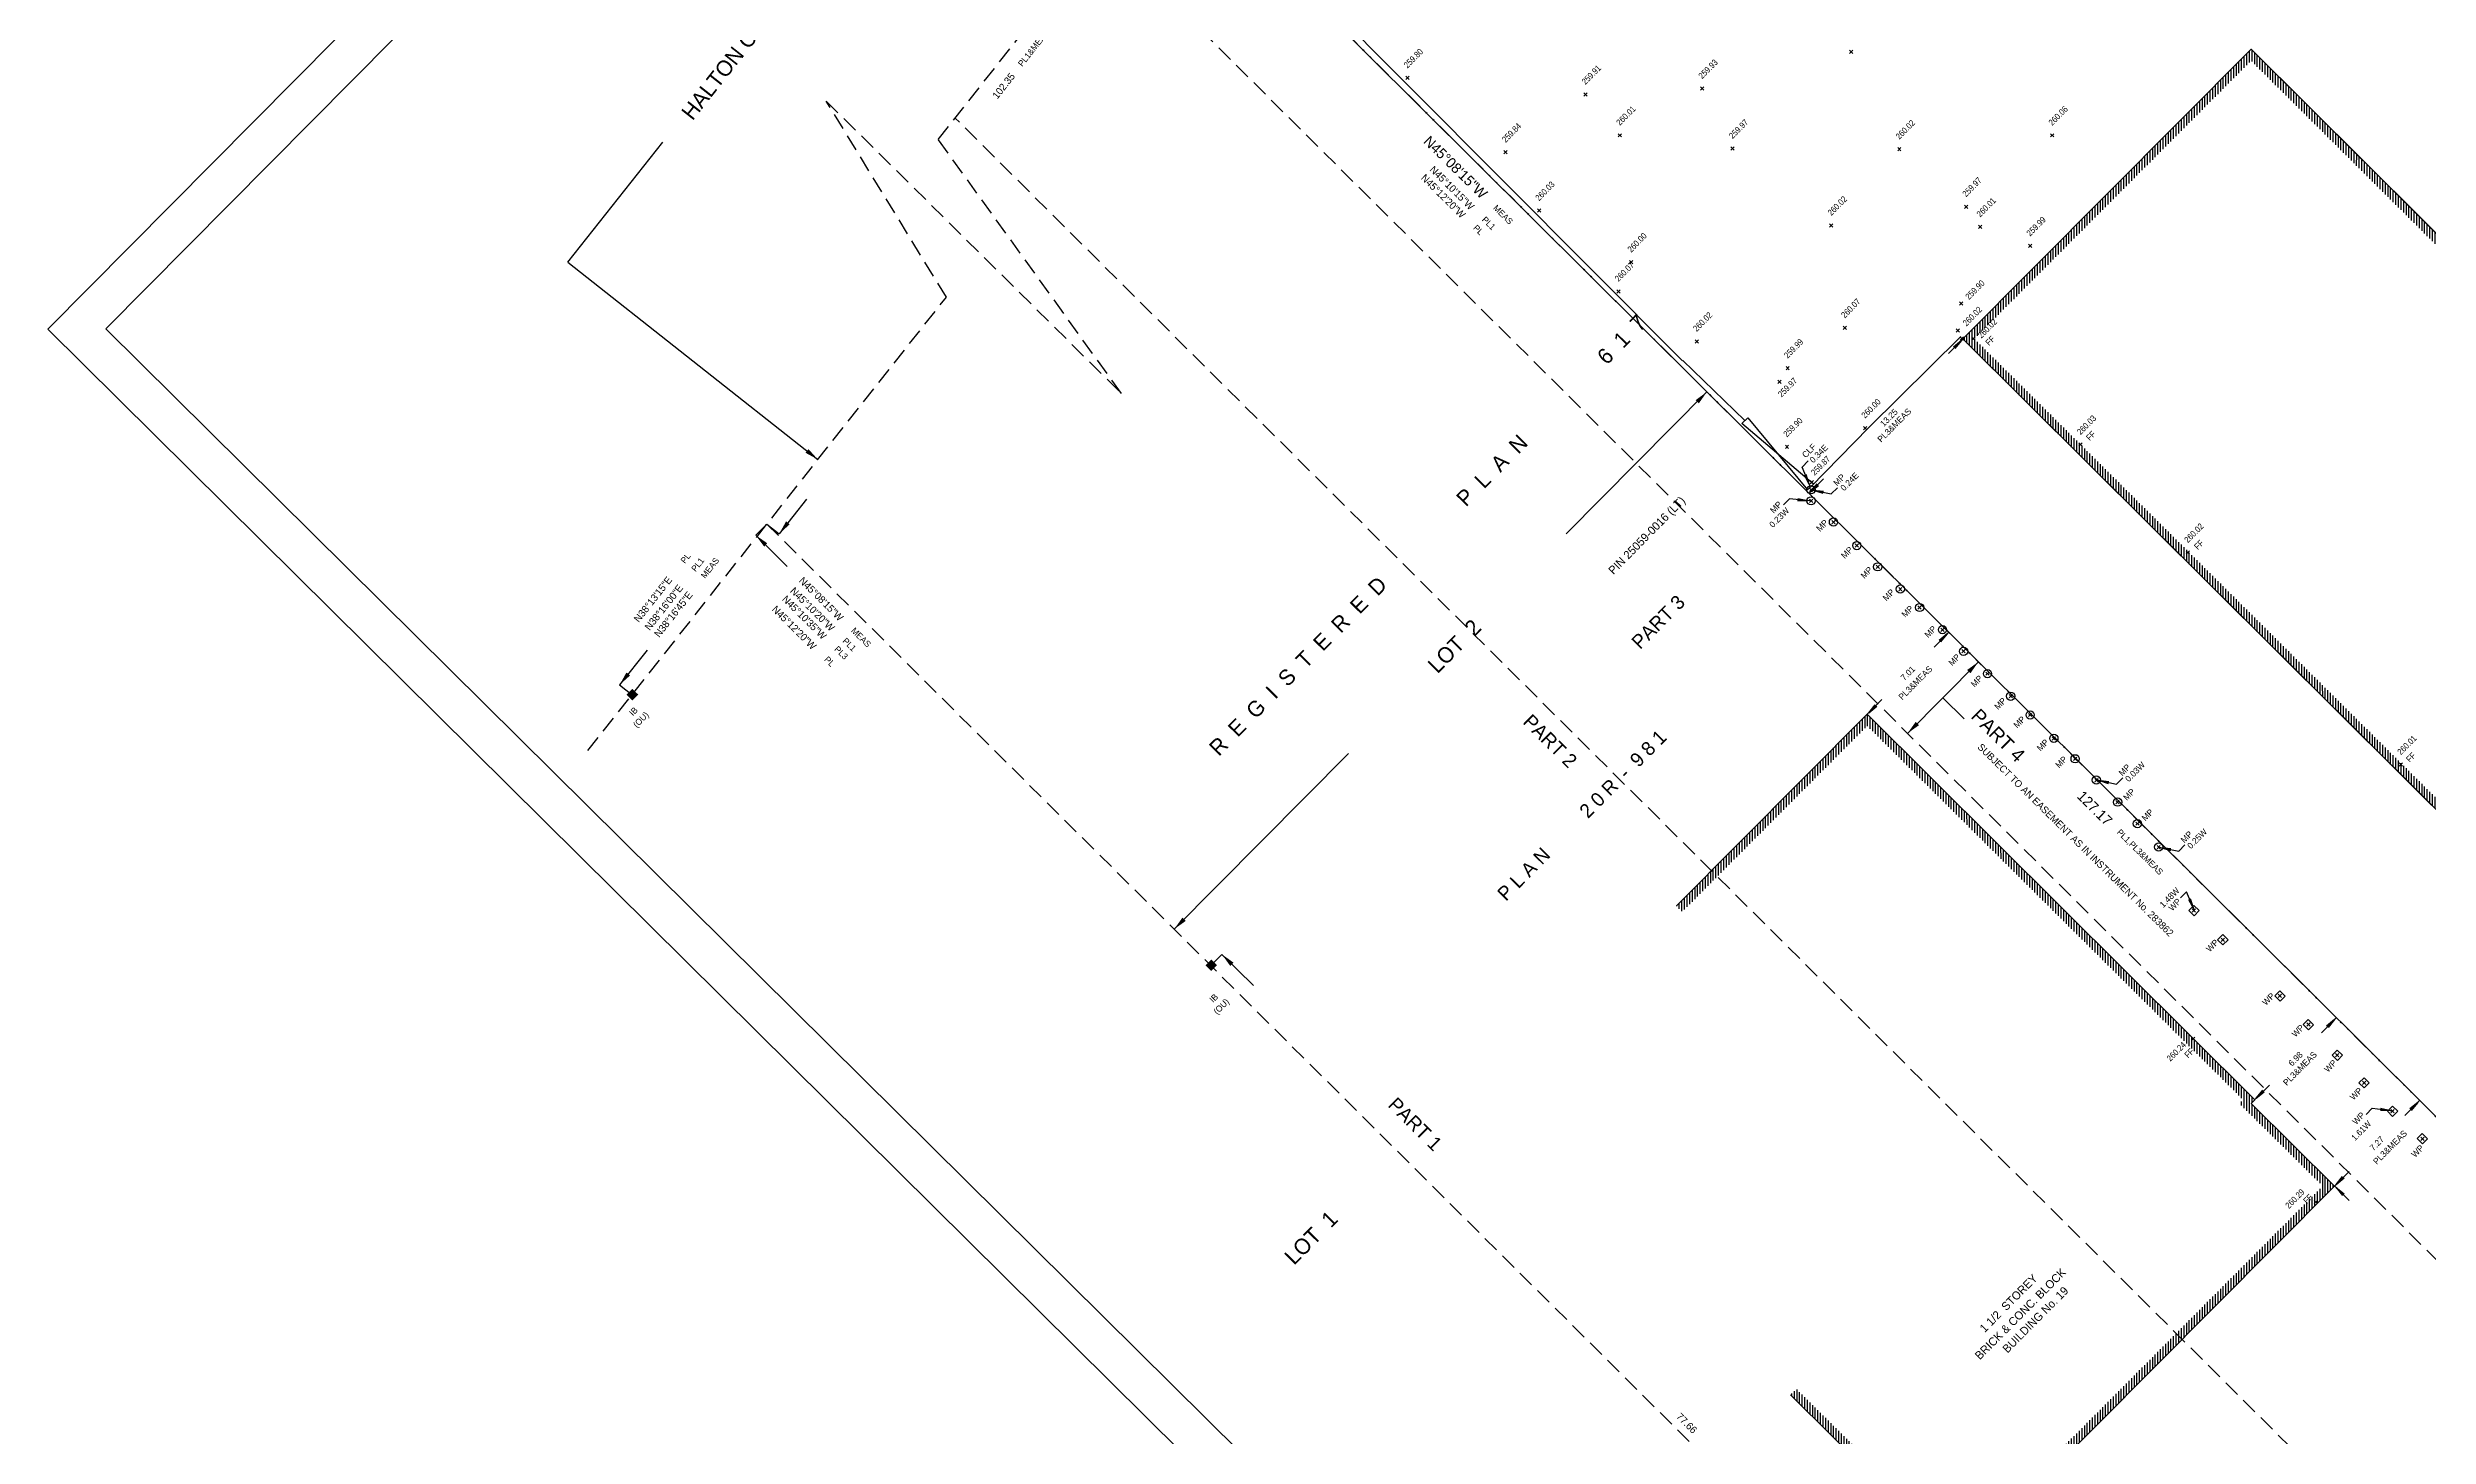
# Model space of a CAD drawing. Header units: metres. Extents: x 588040 to 588395, y 4834075 to 4834430.
# Drawn here: x 588040 to 588184.5, y 4834154.1 to 4834238.5 of the extents above; entities that cross this region are included whole.
import ezdxf
from ezdxf.enums import TextEntityAlignment as Align

# ---------------------------------------------------------------- set-up
doc = ezdxf.new("R2010")
doc.units = ezdxf.units.M
doc.header["$LTSCALE"] = 2
doc.header["$PDMODE"] = 3
doc.header["$PDSIZE"] = 0.1
doc.linetypes.add('DASH2DOT', pattern=[1.25, 0.5, -0.25, 0, -0.25, 0, -0.25])
doc.linetypes.add('DASHED', pattern=[0.75, 0.5, -0.25])
for name, color, linetype in [('A-BARS', 20, 'Continuous'), ('A-BORDER', 135, 'Continuous'), ('A-HATCH', 8, 'Continuous'), ('A-LABLE', 30, 'Continuous'), ('A-METHOD', 41, 'Continuous'), ('A-SETBACKS', 124, 'Continuous'), ('A-UL', 4, 'DASHED'), ('A-ULTEXT', 4, 'Continuous'), ('BEARING1', 1, 'Continuous'), ('DISTANCE1', 3, 'Continuous'), ('ELEVATION-FF', 6, 'Continuous'), ('LINE-BLD', 1, 'Continuous'), ('LINE-BOUNDARY', 2, 'Continuous'), ('LINE-FENCE', 11, 'FENCELINE 3'), ('LINE-SYMBOL', 6, 'Continuous'), ('MSPOINT-FF', 6, 'Continuous'), ('MSPOINT-GROUND', 10, 'Continuous'), ('MSPOINT-POST', 21, 'Continuous'), ('SYMBOL-POST', 21, 'Continuous')]:
    doc.layers.add(name, color=color, linetype=linetype)
for name, color, linetype, lineweight in [('ELEVATION-GROUND', 10, 'Continuous', 5), ('SP-EXISTING BUILDINGS', 162, 'Continuous', 50), ('SP-LIMIT', 222, 'DASH2DOT', 50)]:
    doc.layers.add(name, color=color, linetype=linetype, lineweight=lineweight)
doc.styles.add('BEARING1', font='MSURVEY.SHX', dxfattribs={"height": 0.375})
doc.styles.add('DISTANCE1', font='MSURVEY.SHX', dxfattribs={"height": 0.375})
doc.styles.add('DS175', font='MSDASHED.SHX', dxfattribs={"height": 1.09375})
doc.styles.add('ELEVATION', font='MSURVEY.SHX', dxfattribs={"width": 0.8, "height": 0.375})
doc.styles.add('LEROY60', font='MSURVEY.SHX', dxfattribs={"height": 0.3})
doc.linetypes.add('FENCELINE 3', pattern='A,0.3,-0.05,["X",Standard,S=0.1,R=0,X=0,Y=-0.05],-0.125', length=0.475)

# ---------------------------------------------------------------- blocks, each defined once
blk = doc.blocks.new('MMARR')
for p, q in [((0.5, 0), (3, 0.25)), ((0.03, 0), (5, 0)), ((0.5, 0), (3, -0.25))]:
    blk.add_line(p, q)
blk.add_solid([(0.5, 0), (3, 0.25), (0.5, 0), (3, -0.25)])

msp = doc.modelspace()

# ---------------------------------------------------------------- hatches: boundary and pattern name
at = {"layer": 'A-HATCH', "transparency": 33554687}
h = msp.add_hatch(dxfattribs=at)
h.set_pattern_fill('ANSI31', color=256, scale=0.05, angle=45)
h.paths.add_polyline_path([(588156.28, 4834220.79), (588201.83, 4834175.46), (588219.3, 4834193.04), (588173.78, 4834238.39)])
h.paths.add_polyline_path([(588156.98, 4834220.8), (588201.83, 4834176.17), (588218.6, 4834193.04), (588173.78, 4834237.69)], flags=16)
h = msp.add_hatch(dxfattribs=at)
h.set_pattern_fill('ANSI31', color=256, scale=0.05, angle=45)
h.paths.add_polyline_path([(588139.25, 4834186), (588150.48, 4834197.29), (588173.3, 4834174.58), (588173.07, 4834174.35), (588178.13, 4834169.34), (588156.33, 4834147.41), (588151.19, 4834152.5), (588150.96, 4834152.27), (588146.18, 4834157.01), (588145.82, 4834156.66), (588150.96, 4834151.56), (588151.19, 4834151.8), (588156.33, 4834146.7), (588178.84, 4834169.34), (588173.78, 4834174.35), (588174, 4834174.58), (588150.47, 4834198), (588138.89, 4834186.35)])

# ---------------------------------------------------------------- linework, layer by layer
at = {"layer": 'A-BARS'}
for points in [[(588075.16, 4834199.18, 173.06), (588075.51, 4834199.54, 173.06), (588075.51, 4834198.83, 173.06), (588075.87, 4834199.19, 173.06)], [(588110.3, 4834182.75, 434.21), (588110.65, 4834183.1, 434.21), (588110.65, 4834182.4, 434.21), (588111, 4834182.75, 434.21)]]:
    msp.add_solid(points, dxfattribs=at)
at = {"layer": 'A-BORDER', "color": 1}
for p, q in [((588040.02, 4834221.38), (588247.19, 4834430.47)), ((588187.87, 4834074.88), (588040.02, 4834221.38))]:
    msp.add_line(p, q, dxfattribs=at)
at = {"layer": 'A-BORDER', "color": 2}
for p, q in [((588043.55, 4834221.4), (588247.21, 4834426.94)), ((588187.86, 4834078.41), (588043.55, 4834221.4))]:
    msp.add_line(p, q, dxfattribs=at)
at = {"layer": 'A-LABLE'}
for p, q in [((588071.6, 4834225.46, -0.19), (588077.36, 4834232.74, -0.19)), ((588071.6, 4834225.46), (588086.77, 4834213.47)), ((588140.74, 4834217.58), (588132.2, 4834208.96)), ((588146.52, 4834213.01, 260.05), (588146.89, 4834213.38, 260.05)), ((588086.09, 4834211.06), (588084.43, 4834208.96)), ((588145.38, 4834210.71), (588145.75, 4834211.08)), ((588148.29, 4834211.38, 260.08), (588148.66, 4834211.75, 260.08)), ((588083, 4834208.87), (588083.68, 4834209.55)), ((588083.68, 4834209.55), (588084.43, 4834208.96)), ((588084.91, 4834206.98), (588083, 4834208.87)), ((588076.4, 4834201.88), (588074.74, 4834199.78)), ((588157.22, 4834201.18), (588152.91, 4834196.83)), ((588074.74, 4834199.78), (588075.49, 4834199.18)), ((588156.36, 4834197.72), (588155.06, 4834199)), ((588118.98, 4834195.62), (588108.4, 4834184.94)), ((588165.61, 4834193.75, 520.7), (588165.98, 4834194.13, 520.7)), ((588169.38, 4834189.68, 260.08), (588169.75, 4834190.06, 260.08)), ((588169.48, 4834186.84, -260.7), (588169.85, 4834187.21, -260.7)), ((588111.3, 4834183.41), (588110.63, 4834182.73)), ((588113.21, 4834181.52), (588111.3, 4834183.41)), ((588180.76, 4834173.68, 260.83), (588181.13, 4834174.06, 260.83))]:
    msp.add_line(p, q, dxfattribs=at)
at = {"layer": 'A-LABLE', "color": 30}
for points in [[(588140.25, 4834216.88), (588140.74, 4834217.58), (588140.05, 4834217.07)], [(588086.02, 4834213.88), (588086.77, 4834213.47), (588086.2, 4834214.1)], [(588084.84, 4834209.71), (588084.43, 4834208.96), (588085.06, 4834209.53)], [(588083.7, 4834208.38), (588083, 4834208.87), (588083.51, 4834208.18)], [(588075.15, 4834200.53), (588074.74, 4834199.78), (588075.37, 4834200.35)], [(588156.73, 4834200.48), (588157.22, 4834201.18), (588156.53, 4834200.68)], [(588153.41, 4834197.53), (588152.91, 4834196.83), (588153.61, 4834197.33)], [(588108.9, 4834185.64), (588108.4, 4834184.94), (588109.1, 4834185.44)], [(588112, 4834182.91), (588111.3, 4834183.41), (588111.8, 4834182.71)]]:
    msp.add_solid(points, dxfattribs=at)
at = {"layer": 'A-UL'}
for p, q in [((588094.08, 4834232.91, -0.17), (588107.83, 4834250.33, -0.19)), ((588193.65, 4834156.27), (588104.03, 4834245.52)), ((588183.57, 4834146.1), (588095.11, 4834234.21)), ((588072.81, 4834195.79), (588094.57, 4834223.33)), ((588083.68, 4834209.55), (588165.62, 4834127.98))]:
    msp.add_line(p, q, dxfattribs=at)
msp.add_lwpolyline([(588094.57, 4834223.33), (588087.28, 4834235.24), (588105.2, 4834217.48), (588094.08, 4834232.91)], dxfattribs=at)
at = {"layer": 'LINE-BLD'}
for p, q in [((588173.78, 4834238.39, 261.94), (588156.28, 4834220.79)), ((588219.3, 4834193.04, 257.96), (588173.78, 4834238.39, 261.94)), ((588201.83, 4834175.46), (588156.28, 4834220.79)), ((588150.47, 4834198), (588138.89, 4834186.35)), ((588150.47, 4834198), (588174, 4834174.58)), ((588174, 4834174.58), (588173.78, 4834174.35)), ((588173.78, 4834174.35), (588178.84, 4834169.34)), ((588178.84, 4834169.34), (588156.33, 4834146.7)), ((588150.96, 4834151.56), (588145.82, 4834156.66))]:
    msp.add_line(p, q, dxfattribs=at)
at = {"layer": 'LINE-BOUNDARY'}
msp.add_line((588197.97, 4834160.63), (588107.83, 4834250.33), dxfattribs=at)
at = {"layer": 'LINE-FENCE'}
for p, q in [((588116.09, 4834242.74, 259.77), (588139.26, 4834219.47, 260.05)), ((588150.56, 4834215.42, 260.07), (588156.16, 4834220.94, 260.17)), ((588139.26, 4834219.47, 260.05), (588139.27, 4834219.48, 260.05)), ((588143.04, 4834215.83, 260.08), (588139.27, 4834219.48, 260.05)), ((588150.56, 4834215.42, 260.07), (588147.03, 4834211.79, 260.05))]:
    msp.add_line(p, q, dxfattribs=at)
at = {"layer": 'LINE-SYMBOL', "elevation": 260.08}
msp.add_lwpolyline([(588142.86, 4834215.65), (588143.22, 4834216), (588146.85, 4834211.62), (588147.21, 4834211.97), (588142.86, 4834215.65)], dxfattribs=at)
at = {"layer": 'MSPOINT-FF'}
for p in [(588156.91, 4834220.81, 260.02), (588163.42, 4834214.38, 260.03), (588169.94, 4834207.82, 260.02), (588182.87, 4834194.94, 260.01), (588170.26, 4834178.28, 260.24), (588177.7, 4834168.37, 260.29)]:
    msp.add_point(p, dxfattribs=at)
at = {"layer": 'MSPOINT-GROUND'}
for p in [(588149.5, 4834238.23, 259.96), (588122.56, 4834236.65, 259.8), (588133.36, 4834235.64, 259.91), (588140.45, 4834236, 259.93), (588128.52, 4834232.13, 259.84), (588135.46, 4834233.16, 260.01), (588142.3, 4834232.36, 259.97), (588152.42, 4834232.32, 260.02), (588161.7, 4834233.16, 260.06), (588130.55, 4834228.59, 260.03), (588148.29, 4834227.69, 260.02), (588156.47, 4834228.82, 259.97), (588157.33, 4834227.6, 260.01), (588160.36, 4834226.44, 259.99), (588136.14, 4834225.46, 260), (588135.37, 4834223.68, 260.07), (588156.18, 4834222.94, 259.9), (588140.12, 4834220.64, 260.02), (588149.11, 4834221.47, 260.07), (588155.97, 4834221.31, 260.02), (588145.64, 4834219.02, 259.99), (588145.15, 4834218.18, 259.97), (588150.34, 4834215.37, 260), (588145.6, 4834214.23, 259.9), (588147.11, 4834212.1, 259.87)]:
    msp.add_point(p, dxfattribs=at)
at = {"layer": 'MSPOINT-POST'}
for p in [(588156.22, 4834220.82, 259.97), (588147.06, 4834211.63, 259.87), (588147.06, 4834210.96, 260.73), (588148.42, 4834209.67, 260.74), (588149.84, 4834208.24, 260.75), (588151.11, 4834206.95, 260.77), (588152.48, 4834205.6, 260.77), (588153.65, 4834204.48, 260.73), (588155.04, 4834203.13, 260.72), (588156.32, 4834201.82, 260.72), (588157.77, 4834200.46, 260.73), (588159.18, 4834199.09, 260.68), (588160.36, 4834197.95, 260.65), (588161.8, 4834196.53, 260.62), (588163.09, 4834195.29, 260.64), (588164.38, 4834194, 260.61), (588165.67, 4834192.66, 260.63), (588166.87, 4834191.35, 260.61), (588168.16, 4834189.93, 259.89), (588170.3, 4834186.07, 260.93), (588172.06, 4834184.3, 260.84), (588175.52, 4834180.89, 261.05), (588177.25, 4834179.15, 261.08), (588179, 4834177.28, 260.97), (588180.63, 4834175.61, 260.95), (588182.36, 4834173.88, 260.83), (588184.17, 4834172.21, 260.82)]:
    msp.add_point(p, dxfattribs=at)
at = {"layer": 'SP-EXISTING BUILDINGS'}
msp.add_lwpolyline([(588156.28, 4834220.79), (588173.78, 4834238.39), (588219.3, 4834193.04), (588201.83, 4834175.46), (588156.28, 4834220.79)], dxfattribs=at)
at = {"layer": 'SP-LIMIT'}
msp.add_lwpolyline([(588107.83, 4834250.33), (588209.37, 4834379), (588334.05, 4834260.45), (588310.72, 4834247.59, 0.070682), (588206.3, 4834169.04), (588197.97, 4834160.63)], format="xyb", close=True, dxfattribs=at)
at = {"layer": 'SYMBOL-POST'}
for points in [[(588169.99, 4834186.07), (588170.31, 4834185.76), (588170.61, 4834186.07), (588170.3, 4834186.38)], [(588171.74, 4834184.3), (588172.06, 4834183.99), (588172.37, 4834184.3), (588172.05, 4834184.61)], [(588175.21, 4834180.89), (588175.53, 4834180.57), (588175.83, 4834180.88), (588175.52, 4834181.2)], [(588176.94, 4834179.15), (588177.25, 4834178.83), (588177.56, 4834179.14), (588177.24, 4834179.46)], [(588178.69, 4834177.28), (588179.01, 4834176.97), (588179.32, 4834177.28), (588179, 4834177.59)], [(588180.32, 4834175.61), (588180.63, 4834175.3), (588180.94, 4834175.61), (588180.63, 4834175.92)], [(588182.05, 4834173.89), (588182.36, 4834173.57), (588182.67, 4834173.88), (588182.35, 4834174.2)], [(588183.86, 4834172.22), (588184.17, 4834171.9), (588184.48, 4834172.21), (588184.16, 4834172.53)]]:
    msp.add_lwpolyline(points, close=True, dxfattribs=at)
for centre in [(588147.06, 4834211.63), (588147.06, 4834210.96), (588148.42, 4834209.67), (588149.84, 4834208.24), (588151.11, 4834206.95), (588151.11, 4834206.95), (588152.48, 4834205.6), (588153.65, 4834204.48), (588155.04, 4834203.13), (588155.04, 4834203.13), (588156.32, 4834201.82), (588157.77, 4834200.46), (588159.18, 4834199.09), (588160.36, 4834197.95), (588161.8, 4834196.53), (588163.09, 4834195.29), (588164.38, 4834194, 260.61), (588165.67, 4834192.66), (588166.87, 4834191.35), (588168.16, 4834189.93)]:
    msp.add_circle(centre, 0.25, dxfattribs=at)

# ---------------------------------------------------------------- block references
at = {"layer": 'A-LABLE'}
for p, xscale, yscale, zscale, rotation in [((588147, 4834211.85, 260.05), 0.2499999999999999, 0.2499999999999999, 0.2499999999999999, 112.4765471006738), ((588146.99, 4834210.95), 0.2499999999999999, 0.2499999999999999, 0.2499999999999999, 174.1196995486437), ((588147.06, 4834211.63, 260.08), 0.2499999999999998, 0.2499999999999998, 0.2499999999999998, 348.3138678770687), ((588164.38, 4834194.01, 520.7), 0.2499999999999998, 0.2499999999999998, 0.2499999999999998, 348.3138678770687), ((588168.16, 4834189.93, 260.08), 0.2499999999999998, 0.2499999999999998, 0.2499999999999998, 348.3138678770687), ((588170.34, 4834186.06, -260.7), 0.2499999999999998, 0.2499999999999998, 0.2499999999999998, 113.163050543437), ((588182.37, 4834173.88, 260.83), 0.2499999999999999, 0.2499999999999999, 0.2499999999999999, 171.8876115447474)]:
    msp.add_blockref('MMARR', p, dxfattribs=dict(at, xscale=xscale, yscale=yscale, zscale=zscale, rotation=rotation))
at = {"layer": 'A-SETBACKS', "xscale": 0.25, "yscale": 0.25, "zscale": 0.25}
for p, rotation in [((588156.28, 4834220.79), 225.1380223645519), ((588146.94, 4834211.41), 45.138022364552), ((588155.41, 4834202.96), 225.123385150255), ((588150.47, 4834198), 45.123385150255), ((588178.93, 4834179.54), 225.123385150908), ((588174, 4834174.58), 45.123385150908), ((588183.98, 4834174.51), 225.123385149161), ((588178.84, 4834169.34), 45.12338514916102), ((588178.84, 4834169.34), 315.2636358556509)]:
    msp.add_blockref('MMARR', p, dxfattribs=dict(at, rotation=rotation))

# ---------------------------------------------------------------- texts
at = {"layer": 'A-LABLE', "style": 'DISTANCE1'}
for s, p in [('CLF', (588147.07, 4834213.87, -0.04)), ('0.34E', (588147.66, 4834213.69, -0.04)), ('MP', (588148.9, 4834212.1)), ('0.24E', (588149.53, 4834211.99)), ('0.23W', (588145.26, 4834209.81)), ('MP', (588145.06, 4834210.44)), ('MP', (588147.87, 4834209.33)), ('MP', (588149.37, 4834207.69)), ('MP', (588150.56, 4834206.47)), ('MP', (588151.9, 4834205.11)), ('MP', (588153.05, 4834204.11)), ('MP', (588154.44, 4834202.88)), ('MP', (588155.89, 4834201.17)), ('MP', (588157.25, 4834199.87)), ('MP', (588158.68, 4834198.51)), ('MP', (588159.84, 4834197.39)), ('MP', (588161.26, 4834195.99)), ('MP', (588162.38, 4834194.96)), ('MP', (588166.22, 4834194.48, 260.61)), ('0.03W', (588166.86, 4834194.37, 260.61)), ('MP', (588166.5, 4834192.99)), ('MP', (588167.62, 4834191.75)), ('MP', (588169.99, 4834190.41)), ('0.25W', (588170.63, 4834190.3)), ('1.48W', (588168.95, 4834186.73)), ('WP', (588169.27, 4834186.3, -260.7)), ('WP', (588171.55, 4834183.81)), ('WP', (588174.96, 4834180.56)), ('WP', (588176.75, 4834178.64)), ('WP', (588178.72, 4834176.5)), ('WP', (588180.28, 4834174.81)), ('WP', (588180.43, 4834173.32, 260.83)), ('1.61W', (588180.59, 4834172.57, 260.83)), ('WP', (588184.01, 4834171.33))]:
    msp.add_text(s, height=0.375, rotation=45.1366, dxfattribs=at).set_placement(p, align=Align.CENTER)
at = {"layer": 'A-LABLE', "linetype": 'Continuous', "style": 'LEROY60'}
for s, height, rotation, p in [('IB', 0.375, 45.2636, (588075.54, 4834197.87, -1045.63)), ('(OU)', 0.375, 45.2636, (588075.78, 4834197.15, -1045.63)), ('IB', 0.375, 45.2636, (588110.77, 4834180.45, -1045.63)), ('(OU)', 0.375, 45.2636, (588111.01, 4834179.73, -1045.63)), ('BRICK & CONC. BLOCK', 0.5, 45.1431, (588157.31, 4834158.75, -820.44)), ('1 1/2  STOREY', 0.5, 45.1431, (588157.6, 4834160.41, -820.44)), ('BUILDING No. 19', 0.5, 45.1431, (588158.98, 4834159.16, -820.44))]:
    msp.add_text(s, height=height, rotation=rotation, dxfattribs=at).set_placement(p)
at = {"layer": 'A-METHOD', "style": 'LEROY60'}
for s, rotation, p in [('PL1&MEAS', 51.687, (588099.18, 4834237.3, -943.91)), ('PL', 315.2637, (588126.52, 4834227.5, -683.96)), ('PL1', 315.2637, (588127.05, 4834228, -683.96)), ('MEAS', 315.2637, (588127.73, 4834228.71, -943.91)), ('PL', 51.687, (588078.7, 4834207.12, -943.91)), ('MEAS', 51.687, (588079.93, 4834206.21, -943.91)), ('PL1', 51.687, (588079.35, 4834206.62, -943.91)), ('MEAS', 315.2637, (588088.76, 4834203.03, -337.83)), ('PL3', 315.2637, (588087.74, 4834201.91, -337.83)), ('PL1', 315.2637, (588088.24, 4834202.41, -337.83)), ('PL', 315.2637, (588087.13, 4834201.28, -337.83)), ('PL1,PL3&MEAS', 315.2637, (588165.59, 4834190.79, -943.91))]:
    msp.add_text(s, height=0.375, rotation=rotation, dxfattribs=at).set_placement(p)
at = {"layer": 'A-METHOD', "style": 'BEARING1'}
for s, height, rotation, p in [('102.35', 0.437, 51.687, (588098.22, 4834236.03, -606.08)), ('N45°12\'20"W', 0.4375, 315.2637, (588124.58, 4834229.31, -346.13)), ('N45°10\'15"W', 0.4375, 315.2637, (588125.11, 4834229.81, -346.13)), ('N38°13\'15"E', 0.4375, 51.687, (588076.93, 4834204.84, -606.08)), ('N45°08\'15"W', 0.4375, 315.2637, (588086.82, 4834204.84)), ('N38°16\'00"E', 0.4375, 51.687, (588077.59, 4834204.35, -606.08)), ('N38°16\'45"E', 0.4375, 51.687, (588078.17, 4834203.93, -606.08)), ('N45°12\'20"W', 0.4375, 315.2637, (588085.18, 4834203.1)), ('N45°10\'35"W', 0.4375, 315.2637, (588085.8, 4834203.72)), ('N45°10\'20"W', 0.4375, 315.2637, (588086.29, 4834204.22)), ('77.66', 0.437, 315.2637, (588139.36, 4834154.78))]:
    msp.add_text(s, height=height, rotation=rotation, dxfattribs=at).set_placement(p, align=Align.CENTER)
at = {"layer": 'A-SETBACKS', "style": 'DISTANCE1'}
for s, rotation, p in [('PL3&MEAS', 45.138, (588152.25, 4834215.42)), ('13.25', 45.138, (588151.92, 4834215.88)), ('PL3&MEAS', 45.1234, (588153.53, 4834199.77)), ('7.01', 45.1234, (588153.07, 4834200.35)), ('PL3&MEAS', 45.1234, (588176.87, 4834176.35)), ('6.98', 45.1234, (588176.6, 4834176.93)), ('7.27', 45.1234, (588181.54, 4834171.79)), ('PL3&MEAS', 45.1234, (588182.34, 4834171.56))]:
    msp.add_text(s, height=0.375, rotation=rotation, dxfattribs=at).set_placement(p, align=Align.CENTER)
at = {"layer": 'A-ULTEXT', "style": 'DS175'}
for s, height, rotation, p in [('HALTON CONDOMINIUM PLAN 68', 0.95, 51.7205, (588079.16, 4834234.01, -38.62)), ('R  E  G  I  S  T  E  R  E  D                   P  L  A  N                   6  1  7', 0.95, 45.2638, (588111.11, 4834195.4, -38.62)), ('PART 3', 0.85, 45.2638, (588136.68, 4834201.89, -38.62)), ('LOT  2', 0.95, 45.2638, (588124.38, 4834200.42, -38.62)), ('PART 2', 0.85, 315.2638, (588129.51, 4834197.47, -38.62)), ('PART 4', 0.85, 315.2638, (588156.71, 4834197.81, -38.62)), ('P L A N          2 0 R  -  9 8 1', 0.85, 45.2638, (588128.54, 4834186.6, -38.62)), ('PART 1', 0.85, 315.2638, (588121.32, 4834174.2, -38.62)), ('LOT  1', 0.95, 45.2638, (588115.68, 4834164.49, -38.62))]:
    msp.add_text(s, height=height, rotation=rotation, dxfattribs=at).set_placement(p)
for s, height, rotation, p in [('PIN 25059-0016 (LT)', 0.5, 45.4416, (588137.13, 4834208.82)), ('SUBJECT TO AN EASEMENT AS IN INSTRUMENT No. 283862', 0.425, 315.4416, (588163.12, 4834190.36))]:
    msp.add_text(s, height=height, rotation=rotation, dxfattribs=at).set_placement(p, align=Align.MIDDLE)
at = {"layer": 'BEARING1', "color": 3, "style": 'BEARING1'}
msp.add_text('N45°08\'15"W', height=0.625, rotation=315.4458, dxfattribs=at).set_placement((588125.26, 4834231, -606.08), align=Align.CENTER)
at = {"layer": 'DISTANCE1', "color": 3, "style": 'DISTANCE1'}
msp.add_text('127.17', height=0.625, rotation=315.2636, dxfattribs=at).set_placement((588164.5, 4834192.51, -346.13), align=Align.TOP_CENTER)
at = {"layer": 'ELEVATION-FF', "style": 'ELEVATION', "width": 0.8}
for s, p in [('260.02', (588157.4, 4834220.8)), ('FF', (588157.87, 4834220.36)), ('260.03', (588163.42, 4834214.94)), ('FF', (588163.98, 4834214.58)), ('260.02', (588169.94, 4834208.38)), ('FF', (588170.54, 4834207.96)), ('260.01', (588182.87, 4834195.5)), ('FF', (588183.41, 4834195.05)), ('260.24', (588168.87, 4834176.88)), ('FF', (588169.95, 4834177.08)), ('260.29', (588176.07, 4834167.94)), ('FF', (588177.16, 4834168.23))]:
    msp.add_text(s, height=0.375, rotation=45.2639, dxfattribs=at).set_placement(p)
at = {"layer": 'ELEVATION-GROUND', "style": 'ELEVATION', "width": 0.8}
for s, p in [('259.80', (588122.56, 4834237.21)), ('259.91', (588133.36, 4834236.21)), ('259.93', (588140.45, 4834236.56)), ('259.84', (588128.52, 4834232.69)), ('260.01', (588135.46, 4834233.73)), ('259.97', (588142.3, 4834232.92)), ('260.02', (588152.42, 4834232.88)), ('260.06', (588161.7, 4834233.72)), ('260.03', (588130.55, 4834229.15)), ('260.02', (588148.29, 4834228.25)), ('259.97', (588156.47, 4834229.39)), ('260.01', (588157.33, 4834228.16)), ('259.99', (588160.36, 4834227)), ('260.00', (588136.14, 4834226.02)), ('260.07', (588135.37, 4834224.24)), ('259.90', (588156.65, 4834223.15)), ('260.02', (588140.12, 4834221.21)), ('260.07', (588149.11, 4834222.03)), ('260.02', (588156.49, 4834221.54)), ('259.99', (588145.64, 4834219.58)), ('259.97', (588145.27, 4834217.22)), ('260.00', (588150.34, 4834215.94)), ('259.90', (588145.6, 4834214.8)), ('259.87', (588147.28, 4834212.47))]:
    msp.add_text(s, height=0.375, rotation=45.2639, dxfattribs=at).set_placement(p)

doc.saveas('drawing.dxf')
